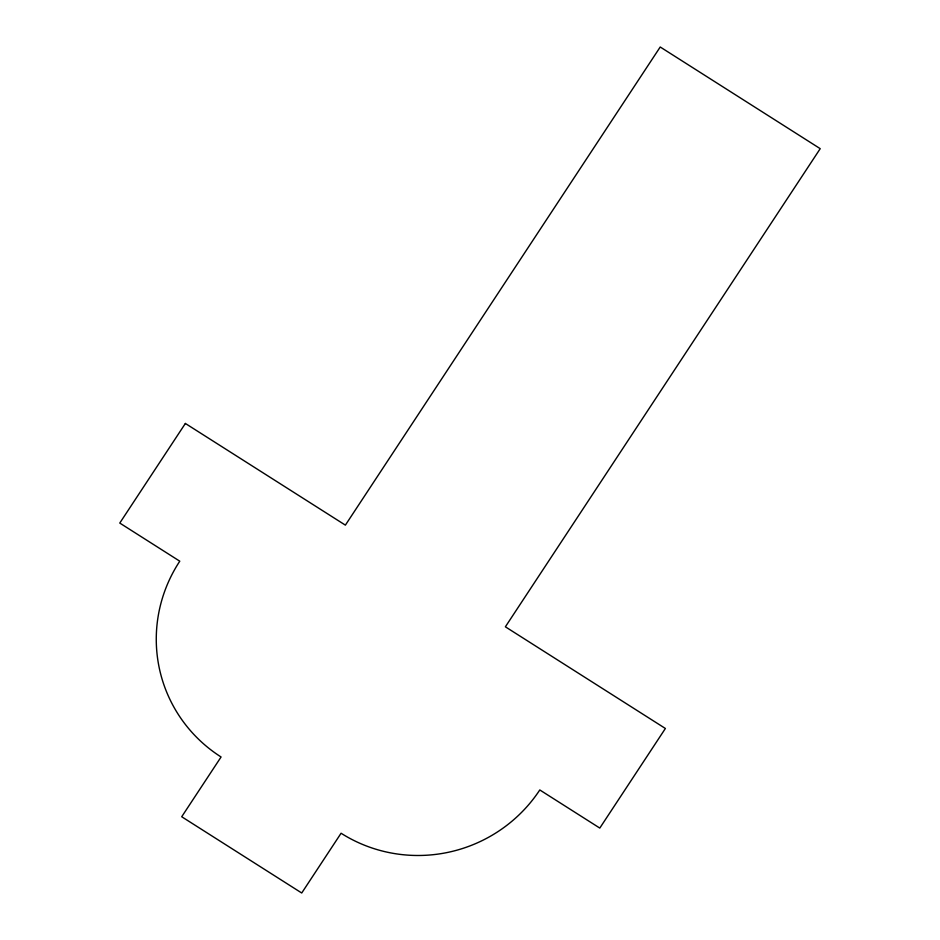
<?xml version="1.0" encoding="UTF-8"?>
<svg xmlns="http://www.w3.org/2000/svg" width="940" height="940" viewBox="0 0 940 940"><rect width="100%" height="100%" fill="white"/><g stroke="black" fill="none" stroke-linecap="round" stroke-linejoin="round"><path stroke-width="1.41" d="M185.368 423.458L119.779 523.063L179.775 561.192A143.902 141.4 -23.1 0 0 221.076 756.982L181.714 816.743L301.728 893L341.079 833.24A143.902 141.4 -23.1 0 0 539.795 789.952L599.802 828.081L665.391 728.477L505.379 626.804L820.221 148.673L660.221 47L345.38 525.131L185.368 423.458"/></g></svg>
